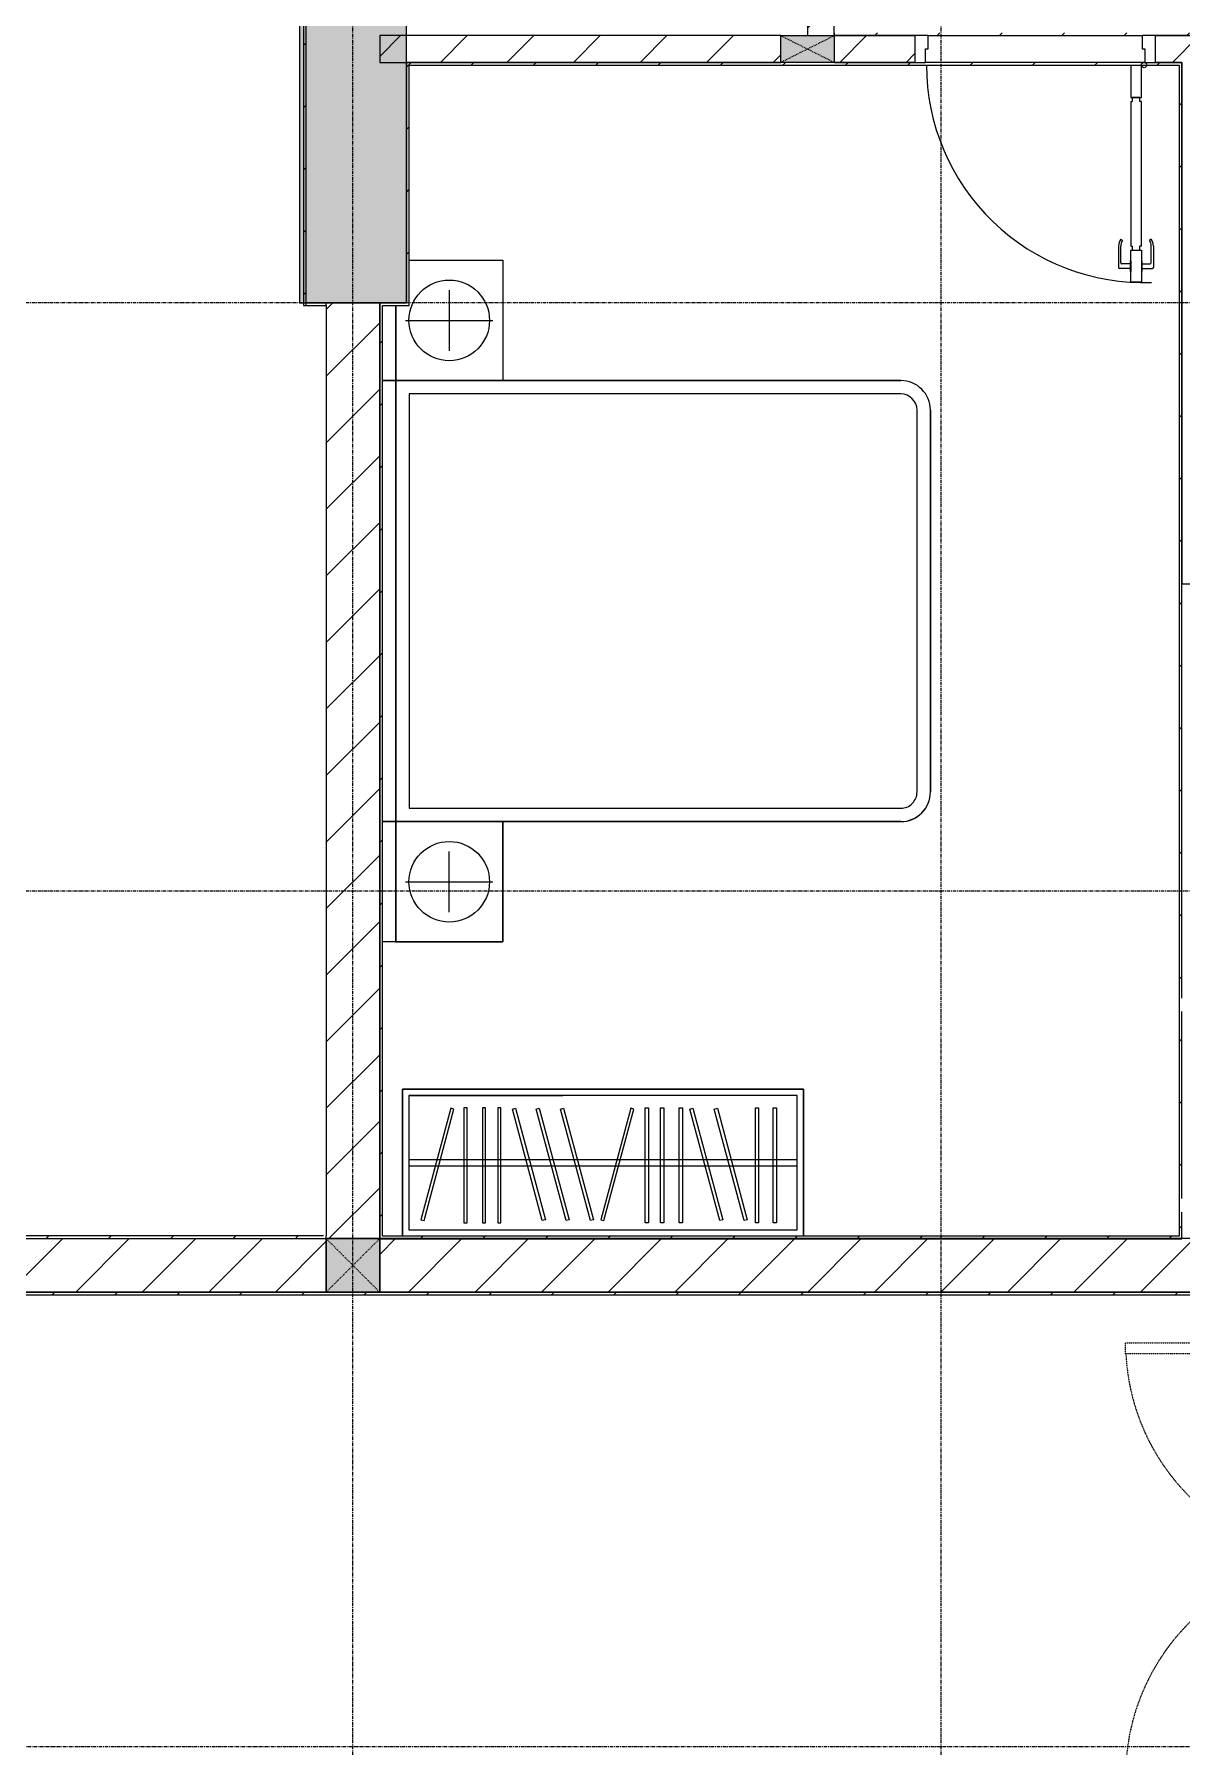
# Model space of a CAD drawing. Header units: millimetres. Extents: x 5356 to 209803, y -16346 to 109894.
# Drawn here: x 51561 to 55853, y 33837 to 40242 of the extents above; entities that cross this region are included whole.
import ezdxf

# ---------------------------------------------------------------- set-up
doc = ezdxf.new("R2010")
doc.units = ezdxf.units.MM
for name, pattern in [('Dash', [6, 3, -3]), ('Grid Line', [22.225, 12.7, -3.175, 3.175, -3.175]), ('NET VAN', [1.06, 0.53, -0.53])]:
    doc.linetypes.add(name, pattern=pattern)
for name, color, linetype, lineweight in [('0-1', 7, 'Continuous', 5), ('A-DETL-GENF-1', 9, 'Continuous', 9), ('A-DETL-GENF-2', 9, 'NET VAN', 9), ('A-DOOR', 31, 'Continuous', 9), ('A-DOOR-1', 9, 'Continuous', 9), ('A-DOOR-FRAM', 31, 'Continuous', 9), ('A-WALL', 113, 'Continuous', 9), ('A-WALL-1', 253, 'Continuous', 18), ('A-WALL-3', 113, 'Continuous', 18), ('A-WALL-PATT-1', 10, 'Continuous', 9), ('A-WALL-PATT-2', 9, 'Continuous', 9), ('A-WALL-PATT-3', 111, 'Continuous', 9), ('I-FURN-1', 9, 'Continuous', 9), ('I-WALL-1', 253, 'Continuous', 18), ('I-WALL-3', 2, 'Continuous', 18), ('S-COLS', 52, 'Continuous', 9), ('S-COLS-1', 254, 'Continuous', 5), ('S-COLS-2', 253, 'Continuous', 18), ('S-COLS-3', 9, 'Continuous', 9), ('S-COLS-4', 52, 'Continuous', 18), ('S-COLS-5', 52, 'Dash', 9), ('S-COLS-HDLN', 52, 'Dash', 9), ('S-COLS-HDLN-1', 9, 'Dash', 9), ('S-GRID-1', 1, 'Grid Line', 9)]:
    doc.layers.add(name, color=color, linetype=linetype, lineweight=lineweight)
pattern_1 = [(45, (0, 0), (-124.4508, 124.4508), [])]
pattern_2 = [(45, (0, 0), (-116.6726, 116.6726), [])]

# ---------------------------------------------------------------- blocks, each defined once
blk = doc.blocks.new('NCV_TKTC_KET CAU_rvt-1-TKCS_MB ĐỊNH VỊ MỐC TỌA ĐỘ CÔNG TRÌNH')
at = {"layer": 'S-COLS-1'}
blk.add_hatch(color=256, dxfattribs=at).paths.add_polyline_path([(52952.6, 39236.9), (52952.6, 40536.9), (52552.6, 40536.9), (52552.6, 39236.9), (52563.4, 39236.9)])
at = {"layer": 'S-COLS-2'}
for p, q in [((52552.6, 40536.9), (52552.6, 39236.9)), ((52952.6, 39236.9), (52952.6, 40536.9)), ((52552.6, 39236.9), (52952.6, 39236.9))]:
    blk.add_line(p, q, dxfattribs=at)
blk = doc.blocks.new('DOOR_CW_01 CANH MO-PANEL KINH - DIW_01-900x2200-CỬA GỖ VÂN LAMINATE-553393-TKCS_MB ĐỊNH VỊ MỐC TỌA ĐỘ CÔNG TRÌNH')
at = {"layer": 'A-DETL-GENF-1'}
for p, q in [((-397, 872), (-357, 872)), ((-397, 752), (-397, 872)), ((-357, 872), (-357, 752)), ((-442, 737), (-442, 816.5)), ((-399, 820.5), (-438, 820.5)), ((-434, 799.5), (-434, 737)), ((-399, 803.5), (-430, 803.5)), ((-399, 831.8), (-397, 831.8)), ((-399, 792.2), (-399, 831.8)), ((-397, 792.2), (-399, 792.2)), ((-397, 792.2), (-397, 831.8)), ((-357, 792.2), (-357, 831.8)), ((-355, 831.8), (-357, 831.8)), ((-357, 792.2), (-355, 792.2)), ((-355, 792.2), (-355, 831.8)), ((-355, 820.5), (-316, 820.5)), ((-355, 803.5), (-324, 803.5)), ((-320, 799.5), (-320, 737)), ((-312, 737), (-312, 816.5)), ((-433.9, 711.2), (-427.3, 715.8)), ((-357, 752), (-397, 752)), ((-397, 738), (-391, 738)), ((-397, 738), (-397, 196)), ((-363, 752), (-391, 752)), ((-391, 752), (-391, 738)), ((-363, 738), (-363, 752)), ((-357, 738), (-363, 738)), ((-357, 196), (-357, 738)), ((-320.1, 711.2), (-326.7, 715.8)), ((-397, 196), (-391, 196)), ((-391, 196), (-391, 182)), ((-357, 196), (-363, 196)), ((-363, 182), (-363, 196)), ((-357, 182), (-397, 182)), ((-397, 182), (-397, 62)), ((-391, 182), (-363, 182)), ((-357, 62), (-357, 182)), ((-397, 62), (-357, 62))]:
    blk.add_line(p, q, dxfattribs=at)
blk.add_circle((-407, 60), 10, dxfattribs=at)
for centre, radius, start, end in [((-407, 60), 814, 360, 92), ((-438, 816.5), 4, 90, 180), ((-430, 799.5), 4, 90, 180), ((-324, 799.5), 4, 360, 90), ((-316, 816.5), 4, 0, 90), ((-397, 737), 45, 180, 215), ((-397, 737), 37, 180, 215), ((-357, 737), 37, 325, 0), ((-357, 737), 45, 325, 0)]:
    blk.add_arc(centre, radius, start, end, dxfattribs=at)
at = {"layer": 'A-DOOR-1'}
for p, q in [((-410, 50), (-450, 50)), ((-450, 50), (-450, -50)), ((-410, 0), (-410, 50)), ((-400, 0), (-410, 0)), ((-407, 50), (-382, 50)), ((-400, -50), (-400, 0)), ((410, 0), (400, 0)), ((400, 0), (400, -50)), ((450, 50), (410, 50)), ((410, 50), (410, 0)), ((450, -50), (450, 50)), ((-450, -50), (-400, -50)), ((400, -50), (450, -50))]:
    blk.add_line(p, q, dxfattribs=at)
blk = doc.blocks.new('GIUONG NGU-2TAB-1600x2000 - GIUONG NGU-2TAB-1600x2000-V18-TKCS_MB ĐỊNH VỊ MỐC TỌA ĐỘ CÔNG TRÌNH')
at = {"layer": 'I-FURN-1'}
for p, q in [((569.6, 2050), (1997.1, 2050)), ((1997.1, 2050), (569.6, 2050)), ((1997.1, 2000), (569.6, 2000)), ((458.5, 50), (458.5, 1938.9)), ((458.5, 1938.9), (458.5, 50)), ((508.5, 1938.9), (508.5, 100)), ((2058.2, 100), (2058.2, 1938.9)), ((2108.2, 1938.9), (2108.2, 50)), ((2108.2, 50), (2108.2, 1938.9)), ((8.5, 100), (8.5, 450.3)), ((8.5, 450.3), (458.5, 450.3)), ((8.5, 450.3), (458.5, 450.3)), ((8.5, 100), (8.5, 450.3)), ((458.5, 450.3), (458.5, 50)), ((458.5, 450.3), (458.5, 50)), ((2108.2, 50), (2108.2, 450.3)), ((2108.2, 450.3), (2558.2, 450.3)), ((2108.2, 450.3), (2108.2, 50)), ((2558.2, 450.3), (2108.2, 450.3)), ((2558.2, 450.3), (2558.2, 50)), ((2558.2, 50), (2558.2, 450.3)), ((233.5, 86.8), (233.5, 413.5)), ((2333.2, 86.8), (2333.2, 413.5)), ((120.2, 250.2), (346.8, 250.2)), ((2446.5, 250.2), (2219.8, 250.2)), ((508.5, 100), (2058.2, 100)), ((458.5, 50), (178.3, 50)), ((178.3, 50), (458.5, 50)), ((458.5, 50), (178.3, 50)), ((2108.2, 50), (458.5, 50)), ((458.5, 50), (458.5, 0)), ((458.5, 0), (458.5, 50)), ((458.5, 50), (2108.2, 50)), ((458.5, 50), (2108.2, 50)), ((2558.2, 50), (2108.2, 50)), ((2108.2, 50), (2558.2, 50)), ((2108.2, 0), (2108.2, 50)), ((2108.2, 50), (2108.2, 0)), ((2108.2, 50), (2558.2, 50)), ((2558.2, 50), (2558.2, 0))]:
    blk.add_line(p, q, dxfattribs=at)
for centre in [(233.5, 250.2), (2333.2, 250.2)]:
    blk.add_circle(centre, 150.7, dxfattribs=at)
for centre, radius, start, end in [((569.6, 1938.9), 111.1, 90, 180), ((569.6, 1938.9), 111.1, 90, 180), ((1997.1, 1938.9), 111.1, 0, 90), ((1997.1, 1938.9), 111.1, 360, 90), ((569.6, 1938.9), 61.1, 90, 180), ((1997.1, 1938.9), 61.1, 360, 90)]:
    blk.add_arc(centre, radius, start, end, dxfattribs=at)
blk = doc.blocks.new('TU QUAN AO-SUITE ROOM_3 - TU QUAN AO-SUITE ROOM_3-V19-TKCS_MB ĐỊNH VỊ MỐC TỌA ĐỘ CÔNG TRÌNH')
at = {"layer": 'I-FURN-1'}
for p, q in [((-550, 1500), (0, 1500)), ((-550, 0), (-550, 1500)), ((0, 1500), (-550, 1500)), ((-550, 1500), (-550, 0)), ((-24, 1476), (-526, 1476)), ((-526, 1476), (-526, 600)), ((-526, 1476), (-526, 24)), ((-287, 576), (-287, 1476)), ((-263, 576), (-263, 1476)), ((-24, 24), (-24, 1476)), ((-480.1, 1386.9), (-480.1, 1398.9)), ((-480.1, 1398.9), (-50.1, 1398.9)), ((-480.1, 1386.9), (-480.1, 1398.9)), ((-50.1, 1386.9), (-480.1, 1386.9)), ((-50.1, 1398.9), (-50.1, 1386.9)), ((-480.1, 1320.5), (-480.1, 1332.5)), ((-480.1, 1332.5), (-50.1, 1332.5)), ((-480.1, 1320.5), (-480.1, 1332.5)), ((-50.1, 1320.5), (-480.1, 1320.5)), ((-478.3, 1178.1), (-61.3, 1289.9)), ((-61.3, 1289.9), (-58.2, 1278.3)), ((-50.1, 1332.5), (-50.1, 1320.5)), ((-58.2, 1278.3), (-475.2, 1166.5)), ((-478.3, 1086.9), (-61.3, 1198.6)), ((-475.2, 1166.5), (-478.3, 1178.1)), ((-58.2, 1187.1), (-475.2, 1075.3)), ((-61.3, 1198.6), (-58.2, 1187.1)), ((-480.1, 1035.3), (-480.1, 1047.3)), ((-480.1, 1047.3), (-50.1, 1047.3)), ((-480.1, 1035.3), (-480.1, 1047.3)), ((-50.1, 1035.3), (-480.1, 1035.3)), ((-475.2, 1075.3), (-478.3, 1086.9)), ((-50.1, 1047.3), (-50.1, 1035.3)), ((-480.1, 965.8), (-480.1, 977.8)), ((-480.1, 977.8), (-50.1, 977.8)), ((-480.1, 965.8), (-480.1, 977.8)), ((-50.1, 965.8), (-480.1, 965.8)), ((-50.1, 977.8), (-50.1, 965.8)), ((-480.1, 908.6), (-480.1, 920.6)), ((-480.1, 920.6), (-50.1, 920.6)), ((-480.1, 908.6), (-480.1, 920.6)), ((-50.1, 908.6), (-480.1, 908.6)), ((-50.1, 920.6), (-50.1, 908.6)), ((-475.2, 865.5), (-478.3, 853.9)), ((-478.3, 853.9), (-61.3, 742.1)), ((-58.2, 753.7), (-475.2, 865.5)), ((-478.3, 603.1), (-61.3, 714.9)), ((-61.3, 742.1), (-58.2, 753.7)), ((-61.3, 714.9), (-58.2, 703.3)), ((-58.2, 703.3), (-475.2, 591.5)), ((-526, 24), (-526, 600)), ((-478.3, 511.9), (-61.3, 623.6)), ((-475.2, 591.5), (-478.3, 603.1)), ((-58.2, 612.1), (-475.2, 500.3)), ((-61.3, 623.6), (-58.2, 612.1)), ((-550, 24), (-550, 576)), ((-478.3, 423.1), (-61.3, 534.9)), ((-58.2, 523.3), (-475.2, 411.5)), ((-287, 24), (-287, 576)), ((-263, 24), (-263, 576)), ((-61.3, 534.9), (-58.2, 523.3)), ((-475.2, 500.3), (-478.3, 511.9)), ((-475.2, 411.5), (-478.3, 423.1)), ((-480.1, 368.4), (-480.1, 356.4)), ((-50.1, 368.4), (-480.1, 368.4)), ((-480.1, 356.4), (-50.1, 356.4)), ((-50.1, 356.4), (-50.1, 368.4)), ((-480.1, 311.2), (-480.1, 299.2)), ((-50.1, 311.2), (-480.1, 311.2)), ((-480.1, 299.2), (-50.1, 299.2)), ((-50.1, 299.2), (-50.1, 311.2)), ((-480.1, 241.7), (-480.1, 229.7)), ((-50.1, 241.7), (-480.1, 241.7)), ((-480.1, 229.7), (-50.1, 229.7)), ((-475.2, 192.7), (-478.3, 181.1)), ((-58.2, 80.9), (-475.2, 192.7)), ((-50.1, 229.7), (-50.1, 241.7)), ((-478.3, 181.1), (-61.3, 69.4)), ((-61.3, 69.4), (-58.2, 80.9)), ((-526, 24), (-24, 24)), ((0, 0), (-550, 0)), ((-550, 0), (0, 0))]:
    blk.add_line(p, q, dxfattribs=at)
blk = doc.blocks.new('G1_SOF - BO TRU - 100x200-V64-TKCS_MB ĐỊNH VỊ MỐC TỌA ĐỘ CÔNG TRÌNH')
at = {"layer": 'S-COLS-3'}
blk.add_hatch(color=256, dxfattribs=at).paths.add_polyline_path([(-50, -100), (50, -100), (50, 100), (-50, 100)])
at = {"layer": 'S-COLS-2'}
for p, q in [((-50, 100), (50, 100)), ((-50, -100), (-50, 100)), ((50, 100), (50, -100)), ((50, -100), (-50, -100))]:
    blk.add_line(p, q, dxfattribs=at)
at = {"layer": 'S-COLS-HDLN-1'}
for p, q in [((50, -100), (-50, 100)), ((-50, -100), (50, 100))]:
    blk.add_line(p, q, dxfattribs=at)
blk = doc.blocks.new('NCV_TKTC_TANG 1_rvt-1-TKCS_MB ĐỊNH VỊ MỐC TỌA ĐỘ CÔNG TRÌNH')
at = {"layer": 'A-WALL-PATT-1'}
h = blk.add_hatch(dxfattribs=at)
h.set_pattern_fill('FP_2', color=256, style=0, pattern_type=2)
h.set_pattern_definition(pattern_1)
h.paths.add_polyline_path([(54552.6, 40236.9), (54552.6, 40286.9), (54452.6, 40286.9), (54452.6, 40236.9), (54502.6, 40236.9)])
h.paths.add_polyline_path([(54502.6, 41186.9), (54552.6, 41186.9), (54552.6, 41236.9), (54452.6, 41236.9), (54452.6, 41186.9)])
h = blk.add_hatch(dxfattribs=at)
h.set_pattern_fill('FP_2', color=256, style=0, pattern_type=2)
h.set_pattern_definition(pattern_1)
h.paths.add_polyline_path([(55952.6, 40136.9), (56054.2, 40136.9), (56054.2, 40236.9), (55754.6, 40236.9), (55754.6, 40136.9), (55852.6, 40136.9)])
h.paths.add_polyline_path([(52852.6, 40136.9), (54352.6, 40136.9), (54352.6, 40236.9), (52852.6, 40236.9)])
h.paths.add_polyline_path([(54854.6, 40136.9), (54854.6, 40236.9), (54552.6, 40236.9), (54552.6, 40136.9)])
h.paths.add_polyline_path([(56854.2, 40136.9), (57652.6, 40136.9), (57652.6, 40236.9), (56854.2, 40236.9), (56854.2, 40186.9)])
at = {"layer": 'A-WALL-PATT-2'}
h = blk.add_hatch(dxfattribs=at)
h.set_pattern_fill('FP_3', color=256, style=0, pattern_type=2)
h.set_pattern_definition(pattern_2)
h.paths.add_polyline_path([(56094.2, 40236.9), (57852.6, 40236.9), (57852.6, 40246.9), (54552.6, 40246.9), (54552.6, 40236.9), (56054.2, 40236.9)])
h = blk.add_hatch(dxfattribs=at)
h.set_pattern_fill('FP_3', color=256, style=0, pattern_type=2)
h.set_pattern_definition(pattern_2)
h.paths.add_polyline_path([(52962.6, 40126.9), (55842.6, 40126.9), (55842.6, 40136.9), (52952.6, 40136.9), (52952.6, 40126.9)])
h = blk.add_hatch(dxfattribs=at)
h.set_pattern_fill('FP_3', color=256, style=0, pattern_type=2)
h.set_pattern_definition(pattern_2)
h.paths.add_polyline_path([(52962.6, 39226.9), (52962.6, 40126.9), (52952.6, 40126.9), (52952.6, 39226.9)])
h = blk.add_hatch(dxfattribs=at)
h.set_pattern_fill('FP_3', color=256, style=0, pattern_type=2)
h.set_pattern_definition(pattern_2)
h.paths.add_polyline_path([(55852.6, 35736.9), (55852.6, 40136.9), (55842.6, 40136.9), (55842.6, 35736.9)])
h = blk.add_hatch(dxfattribs=at)
h.set_pattern_fill('FP_3', color=256, style=0, pattern_type=2)
h.set_pattern_definition(pattern_2)
h.paths.add_polyline_path([(52852.6, 35746.9), (52862.6, 35746.9), (52862.6, 39226.9), (52852.6, 39226.9), (52852.6, 38884.4)])
h = blk.add_hatch(dxfattribs=at)
h.set_pattern_fill('FP_3', color=256, style=0, pattern_type=2)
h.set_pattern_definition(pattern_2)
h.paths.add_polyline_path([(53773.8, 35736.9), (55842.6, 35736.9), (55842.6, 35746.9), (52852.6, 35746.9), (52852.6, 35736.9)])
at = {"layer": 'A-WALL-1'}
for p, q in [((54352.6, 40236.9), (52852.6, 40236.9)), ((52852.6, 40236.9), (52852.6, 40136.9)), ((54452.6, 40286.9), (54452.6, 40236.9)), ((54552.6, 40236.9), (54552.6, 40286.9)), ((54854.6, 40236.9), (54552.6, 40236.9)), ((56054.2, 40236.9), (55754.6, 40236.9)), ((52852.6, 40136.9), (54352.6, 40136.9)), ((54552.6, 40136.9), (54854.6, 40136.9)), ((55754.6, 40136.9), (55852.6, 40136.9)), ((55852.6, 40136.9), (55852.6, 38186.9)), ((55852.6, 38186.9), (55952.6, 38186.9))]:
    blk.add_line(p, q, dxfattribs=at)
at = {"layer": 'I-WALL-1'}
for p, q in [((54552.6, 40246.9), (54552.6, 40236.9)), ((54552.6, 40236.9), (54854.6, 40236.9)), ((54904.6, 40236.9), (55704.6, 40236.9)), ((55754.6, 40236.9), (56054.2, 40236.9)), ((54352.6, 40136.9), (52952.6, 40136.9)), ((52952.6, 40136.9), (52952.6, 40126.9)), ((52952.6, 40126.9), (52952.6, 39236.9)), ((52962.6, 40126.9), (55842.6, 40126.9)), ((52962.6, 39226.9), (52962.6, 40126.9)), ((54854.6, 40136.9), (54552.6, 40136.9)), ((55714.6, 40136.9), (54894.6, 40136.9)), ((55842.6, 40136.9), (55754.6, 40136.9)), ((55852.6, 40136.9), (55842.6, 40136.9)), ((55842.6, 40126.9), (55842.6, 35746.9)), ((55852.6, 36636.9), (55852.6, 40136.9)), ((52952.6, 39236.9), (52852.6, 39236.9)), ((52852.6, 39236.9), (52852.6, 39226.9)), ((52852.6, 39226.9), (52852.6, 35746.9)), ((52862.6, 39226.9), (52952.6, 39226.9)), ((52862.6, 35746.9), (52862.6, 39226.9)), ((52952.6, 39226.9), (52962.6, 39226.9)), ((55852.6, 35886.9), (55852.6, 36586.9)), ((55852.6, 35736.9), (55852.6, 35836.9)), ((52852.6, 35746.9), (52852.6, 35736.9)), ((55842.6, 35746.9), (52862.6, 35746.9)), ((52852.6, 35736.9), (55842.6, 35736.9)), ((55842.6, 35736.9), (55852.6, 35736.9))]:
    blk.add_line(p, q, dxfattribs=at)
at = {"layer": 'A-DOOR-1', "rotation": 180}
blk.add_blockref('DOOR_CW_01 CANH MO-PANEL KINH - DIW_01-900x2200-CỬA GỖ VÂN LAMINATE-553393-TKCS_MB ĐỊNH VỊ MỐC TỌA ĐỘ CÔNG TRÌNH', (55304.6, 40186.9), dxfattribs=at)
at = {"layer": 'I-FURN-1'}
for name, p, rotation in [('GIUONG NGU-2TAB-1600x2000 - GIUONG NGU-2TAB-1600x2000-V18-TKCS_MB ĐỊNH VỊ MỐC TỌA ĐỘ CÔNG TRÌNH', (52862.6, 39405.2), 269.9999999999995), ('TU QUAN AO-SUITE ROOM_3 - TU QUAN AO-SUITE ROOM_3-V19-TKCS_MB ĐỊNH VỊ MỐC TỌA ĐỘ CÔNG TRÌNH', (52937.6, 35746.9), 270.0000000000003)]:
    blk.add_blockref(name, p, dxfattribs=dict(at, rotation=rotation))
at = {"layer": 'S-COLS-3', "rotation": 270.0000000000007}
blk.add_blockref('G1_SOF - BO TRU - 100x200-V64-TKCS_MB ĐỊNH VỊ MỐC TỌA ĐỘ CÔNG TRÌNH', (54452.6, 40186.9), dxfattribs=at)
blk = doc.blocks.new('FD_07 - FD_07-1700x2200-CỬA ĐI 2 CÁNH-910693-TKCS_MB ĐỊNH VỊ MỐC TỌA ĐỘ CÔNG TRÌNH')
at = {"layer": 'A-DETL-GENF-2'}
for p, q in [((-810, 910), (-810, 100)), ((-770, 910), (-810, 910)), ((-770, 100), (-770, 910)), ((770, 100), (770, 910)), ((770, 910), (810, 910)), ((810, 910), (810, 100)), ((-810, 100), (-770, 100)), ((810, 100), (770, 100)), ((-810, -910), (-810, -100)), ((-810, -100), (-770, -100)), ((-770, -100), (-770, -910)), ((810, -100), (770, -100)), ((770, -100), (770, -910)), ((810, -910), (810, -100)), ((-770, -910), (-810, -910)), ((770, -910), (810, -910))]:
    blk.add_line(p, q, dxfattribs=at)
for centre, start, end in [((-810, 100), 0, 87.16943), ((810, 100), 92.83057, 180), ((-810, -100), 272.83057, 360), ((810, -100), 180, 267.16943)]:
    blk.add_arc(centre, 810, start, end, dxfattribs=at)
at = {"layer": 'A-DOOR'}
for p, q in [((-810, 100), (810, 100)), ((800, -100), (-800, -100))]:
    blk.add_line(p, q, dxfattribs=at)
at = {"layer": 'A-DOOR-FRAM'}
for p, q in [((-810, 100), (-850, 100)), ((-850, 100), (-850, -100)), ((-810, 60), (-810, 100)), ((850, 100), (810, 100)), ((810, 100), (810, 60)), ((850, -100), (850, 100)), ((-800, 60), (-810, 60)), ((-800, -100), (-800, 60)), ((810, 60), (800, 60)), ((800, 60), (800, -100)), ((-850, -100), (-800, -100)), ((800, -100), (850, -100))]:
    blk.add_line(p, q, dxfattribs=at)
blk = doc.blocks.new('G1_SOF - BO TRU - 200x200-3050151-TKCS_MB ĐỊNH VỊ MỐC TỌA ĐỘ CÔNG TRÌNH')
at = {"layer": 'S-COLS-HDLN'}
for p, q in [((-100, 100), (100, -100)), ((100, 100), (-100, -100))]:
    blk.add_line(p, q, dxfattribs=at)

msp = doc.modelspace()

# ---------------------------------------------------------------- hatches: boundary and pattern name
at = {"layer": 'A-WALL-PATT-3'}
h = msp.add_hatch(dxfattribs=at)
h.set_pattern_fill('FP_8', color=256, style=0, pattern_type=2)
h.set_pattern_definition(pattern_2)
h.paths.add_polyline_path([(52567.6, 39226.9), (52577.6, 39226.9), (52577.6, 40546.9), (52567.6, 40546.9), (52567.6, 39870.6)])
h = msp.add_hatch(dxfattribs=at)
h.set_pattern_fill('FP_1', color=256, style=0, pattern_type=2)
h.set_pattern_definition(pattern_1)
h.paths.add_polyline_path([(52652.6, 35737.4), (52852.6, 35737.4), (52852.6, 39236.9), (52652.6, 39236.9), (52652.6, 38884.4)])
h = msp.add_hatch(dxfattribs=at)
h.set_pattern_fill('FP_8', color=256, style=0, pattern_type=2)
h.set_pattern_definition(pattern_2)
h.paths.add_polyline_path([(52652.6, 35737.4), (52652.6, 35747.4), (46012.6, 35747.4), (46012.6, 35737.4), (48932.1, 35737.4)])
h = msp.add_hatch(dxfattribs=at)
h.set_pattern_fill('FP_1', color=256, style=0, pattern_type=2)
h.set_pattern_definition(pattern_1)
h.paths.add_polyline_path([(60852.6, 35537.4), (60852.6, 35737.4), (59092.6, 35737.4), (59092.6, 35537.4)])
h.paths.add_polyline_path([(63457.3, 35537.4), (65852.9, 35537.4), (65852.9, 35737.4), (61052.6, 35737.4), (61052.6, 35537.4)])
h.paths.add_polyline_path([(69052.6, 35537.4), (69052.6, 35737.4), (67292.6, 35737.4), (67292.6, 35537.4), (68299, 35537.4)])
h.paths.add_polyline_path([(66202.6, 35537.4), (66202.6, 35737.4), (66052.9, 35737.4), (66052.9, 35537.4)])
h.paths.add_polyline_path([(56194.7, 35537.4), (56452.6, 35537.4), (56452.6, 35737.4), (52852.6, 35737.4), (52852.6, 35537.4), (53773.8, 35537.4)])
h.paths.add_polyline_path([(49452.9, 35537.4), (49452.9, 35737.4), (44652.6, 35737.4), (44652.6, 35537.4), (48932.1, 35537.4)])
h.paths.add_polyline_path([(52652.6, 35537.4), (52652.6, 35737.4), (49652.9, 35737.4), (49652.9, 35537.4)])
h.paths.add_polyline_path([(56652.6, 35537.4), (58002.6, 35537.4), (58002.6, 35737.4), (56652.6, 35737.4)])
h = msp.add_hatch(dxfattribs=at)
h.set_pattern_fill('FP_8', color=256, style=0, pattern_type=2)
h.set_pattern_definition(pattern_2)
h.paths.add_polyline_path([(56442.6, 35527.4), (56452.6, 35527.4), (56452.6, 35537.4), (44452.6, 35537.4), (44452.6, 35527.4), (56194.7, 35527.4)])
at = {"layer": 'S-COLS-1'}
msp.add_hatch(color=256, dxfattribs=at).paths.add_polyline_path([(52652.6, 35537.4), (52852.6, 35537.4), (52852.6, 35737.4), (52652.6, 35737.4)])

# ---------------------------------------------------------------- linework, layer by layer
at = {"layer": 'A-WALL'}
for p, q in [((52652.6, 39236.9), (52642.6, 39236.9)), ((52652.6, 39226.9), (52652.6, 39236.9)), ((52652.6, 35737.4), (52852.6, 35737.4)), ((52652.6, 35537.4), (52652.6, 35737.4)), ((52852.6, 35737.4), (52852.6, 35537.4)), ((52852.6, 35537.4), (56652.6, 35537.4)), ((56452.6, 35537.4), (52852.6, 35537.4))]:
    msp.add_line(p, q, dxfattribs=at)
at = {"layer": 'A-WALL-3'}
for p, q in [((52852.6, 39236.9), (52652.6, 39236.9)), ((52652.6, 39226.9), (52652.6, 35747.4)), ((52852.6, 35737.4), (52852.6, 39236.9)), ((52652.6, 35737.4), (52652.6, 35737.4)), ((56452.6, 35737.4), (52852.6, 35737.4)), ((49652.9, 35537.4), (52652.6, 35537.4))]:
    msp.add_line(p, q, dxfattribs=at)
at = {"layer": 'I-WALL-3'}
for p, q in [((52567.6, 40546.9), (52567.6, 39226.9)), ((52577.6, 39226.9), (52577.6, 40536.9)), ((52567.6, 39226.9), (52652.6, 39226.9)), ((52642.6, 39236.9), (52577.6, 39236.9)), ((52642.6, 35747.4), (46012.6, 35747.4)), ((52652.6, 35737.4), (52652.6, 35747.4)), ((46002.6, 35737.4), (52652.6, 35737.4)), ((44442.6, 35527.4), (56442.6, 35527.4)), ((52852.6, 35537.4), (44452.6, 35537.4))]:
    msp.add_line(p, q, dxfattribs=at)
at = {"layer": 'S-COLS'}
for p, q in [((52852.6, 35737.4), (52652.6, 35737.4)), ((52652.6, 35737.4), (52652.6, 35537.4)), ((52852.6, 35537.4), (52852.6, 35737.4))]:
    msp.add_line(p, q, dxfattribs=at)
at = {"layer": 'S-COLS-4'}
msp.add_line((52652.6, 35537.4), (52852.6, 35537.4), dxfattribs=at)
at = {"layer": 'S-GRID-1'}
for p, q in [((52752.6, 20960.6), (52752.6, 80482.7)), ((54952.6, 20960.6), (54952.6, 80482.7)), ((131551.8, 39236.9), (29351.8, 39236.9)), ((131551.8, 37036.9), (29351.8, 37036.9)), ((128757.8, 33836.9), (32145.8, 33836.9))]:
    msp.add_line(p, q, dxfattribs=at)

# ---------------------------------------------------------------- block references
at = {"layer": '0-1'}
for name in ['NCV_TKTC_KET CAU_rvt-1-TKCS_MB ĐỊNH VỊ MỐC TỌA ĐỘ CÔNG TRÌNH', 'NCV_TKTC_TANG 1_rvt-1-TKCS_MB ĐỊNH VỊ MỐC TỌA ĐỘ CÔNG TRÌNH']:
    msp.add_blockref(name, (0, 0), dxfattribs=at)
at = {"layer": 'A-DOOR', "rotation": 90}
msp.add_blockref('FD_07 - FD_07-1700x2200-CỬA ĐI 2 CÁNH-910693-TKCS_MB ĐỊNH VỊ MỐC TỌA ĐỘ CÔNG TRÌNH', (56552.6, 34537.1), dxfattribs=at)
at = {"layer": 'S-COLS-5'}
msp.add_blockref('G1_SOF - BO TRU - 200x200-3050151-TKCS_MB ĐỊNH VỊ MỐC TỌA ĐỘ CÔNG TRÌNH', (52752.6, 35637.4), dxfattribs=at)

doc.saveas('drawing.dxf')
